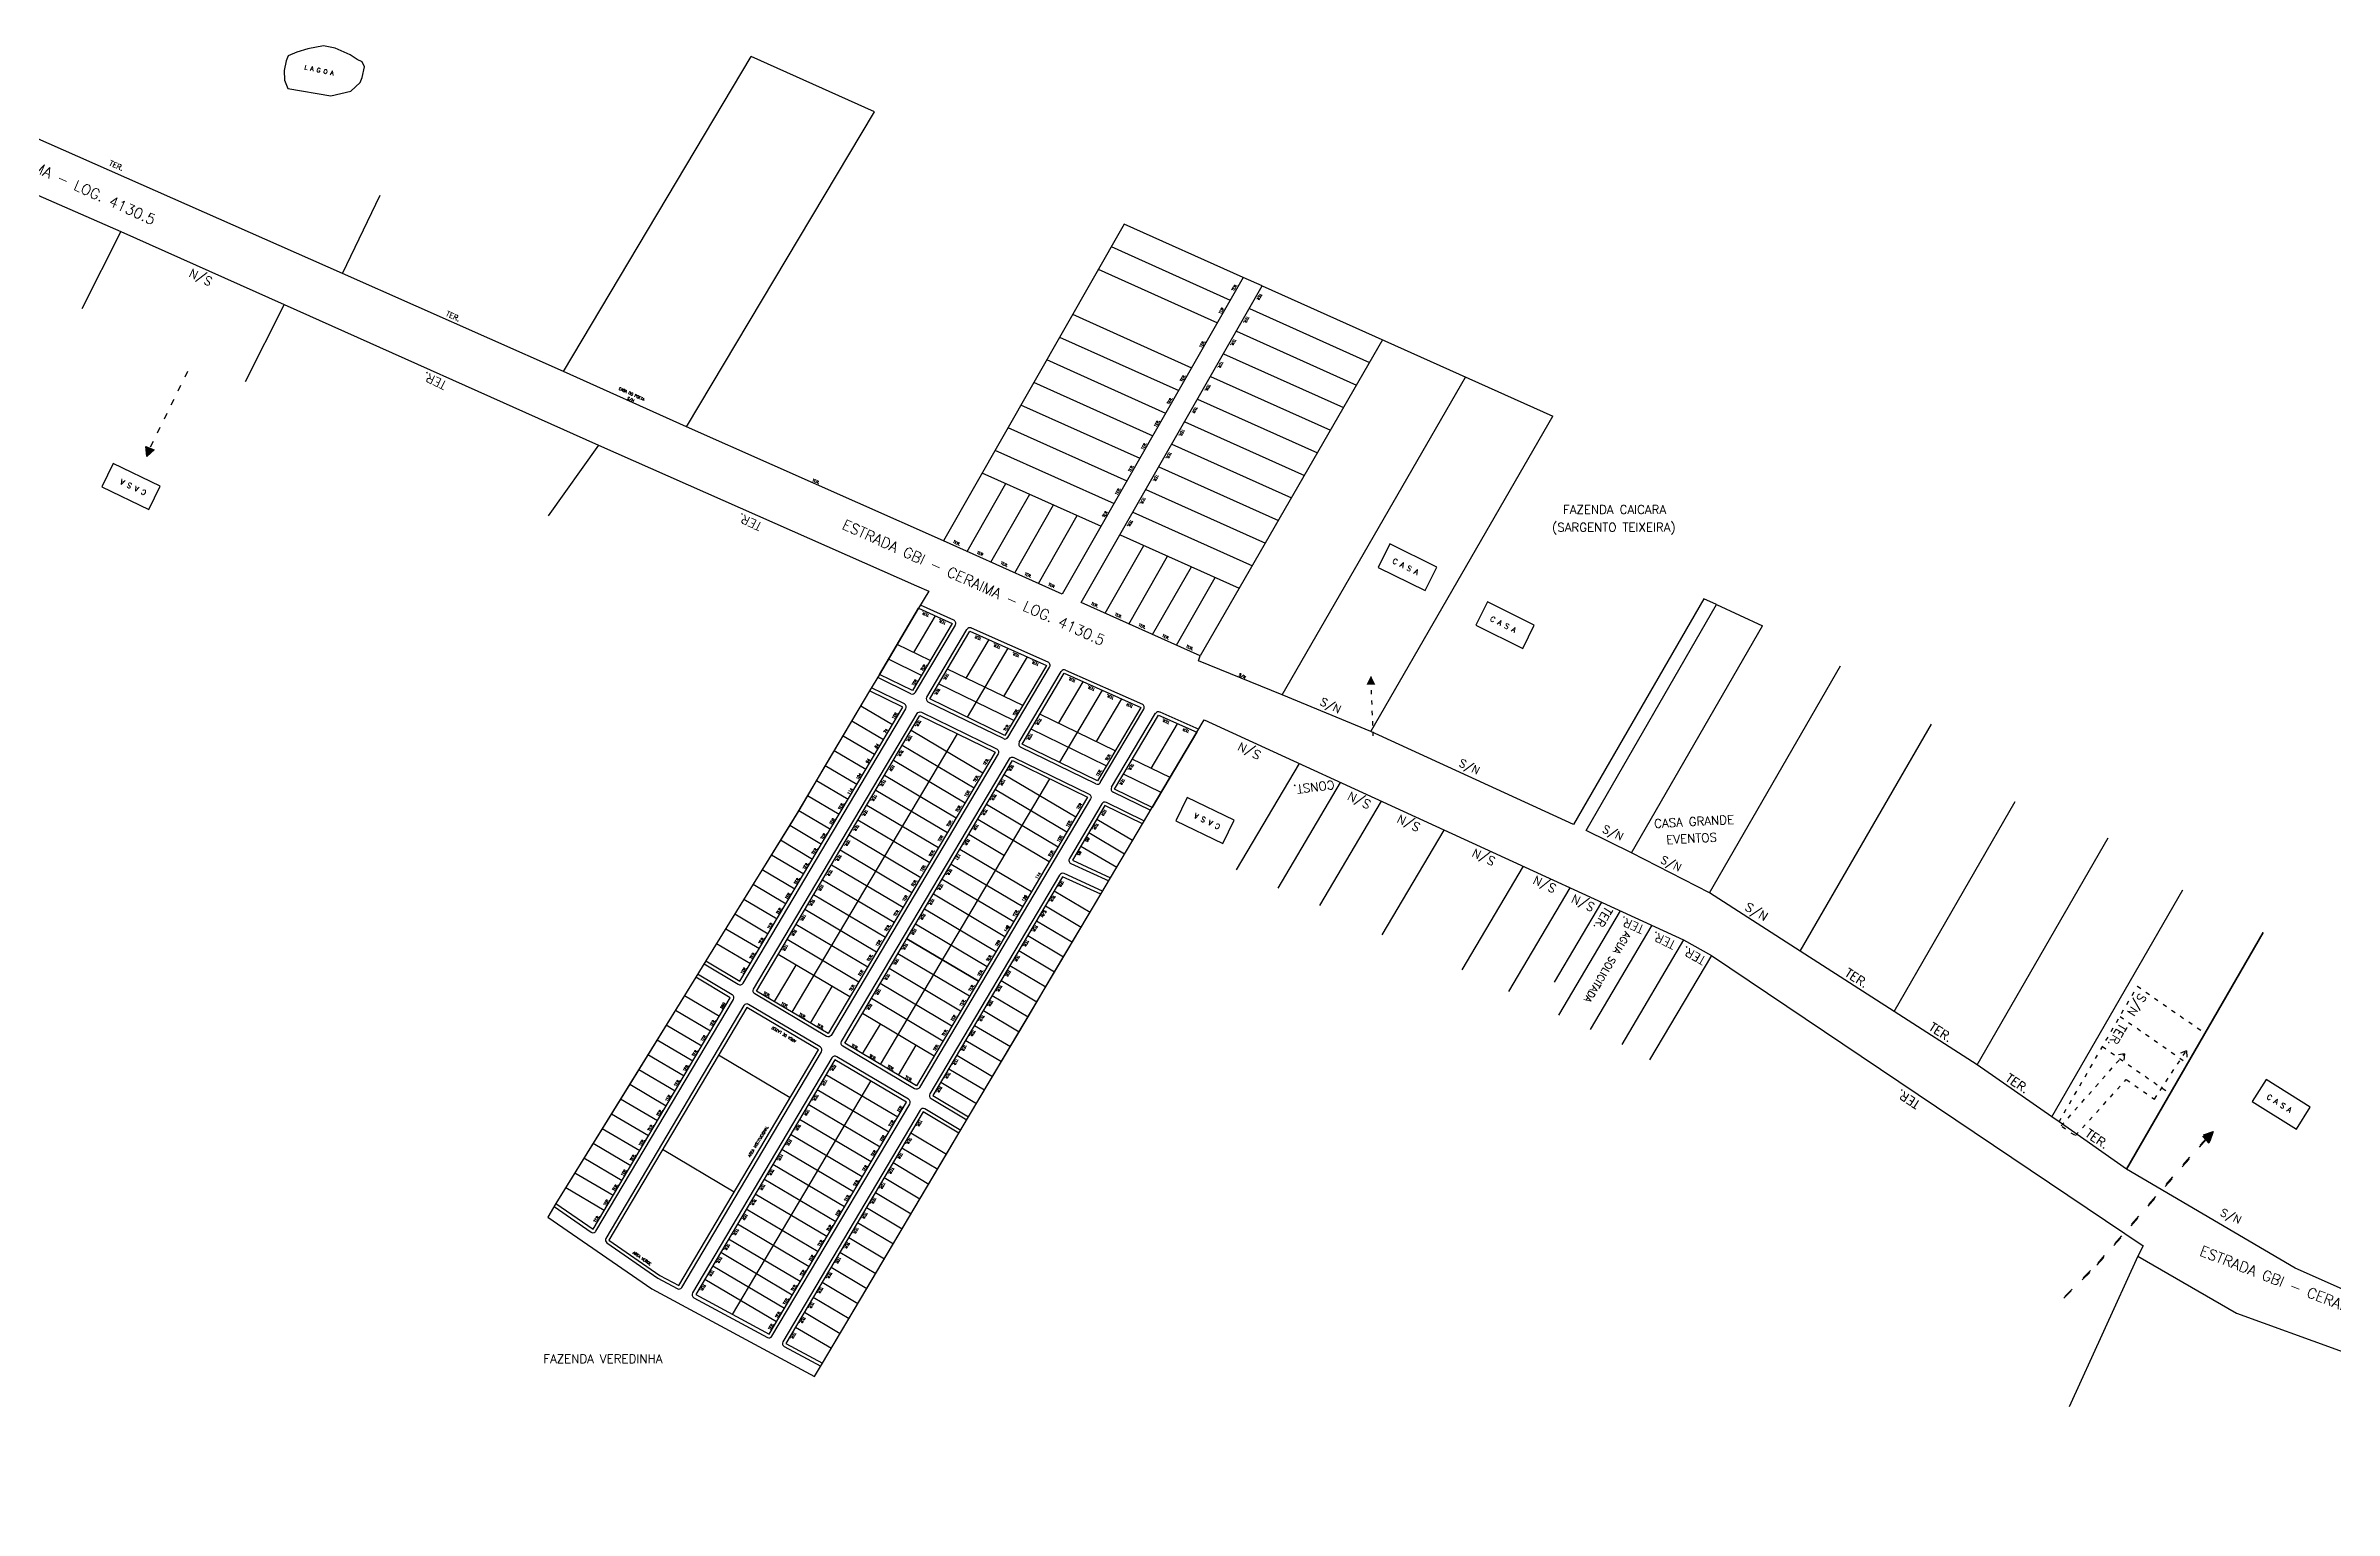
# Model space of a CAD drawing. Extents: x 714896 to 749292, y 8417558 to 8447149.
# Drawn here: x 742328 to 743645, y 8423024 to 8423867 of the extents above; entities that cross this region are included whole.
import ezdxf

# ---------------------------------------------------------------- set-up
doc = ezdxf.new("R2010")
doc.units = 0
doc.header["$MEASUREMENT"] = 0
doc.linetypes.add('ACAD_ISO03W100', pattern=[30, 12, -18])
for name, color, linetype in [('LOTE', 7, 'CONTINUOUS'), ('MEIO_FIO', 24, 'CONTINUOUS'), ('NUM-PORTA', 7, 'CONTINUOUS'), ('QUADRA', 6, 'CONTINUOUS'), ('REFERENCIA', 7, 'CONTINUOUS'), ('TEXTO', 7, 'CONTINUOUS'), ('TEXTODERUA', 3, 'CONTINUOUS')]:
    doc.layers.add(name, color=color, linetype=linetype)
doc.styles.add('ROMANS', font='ROMANS.SHX', dxfattribs={"height": 1.5})
doc.styles.add('ROMANS3-5', font='romans.shx', dxfattribs={"height": 3.5})

msp = doc.modelspace()

# ---------------------------------------------------------------- hatches: boundary and pattern name
at = {"layer": 'LOTE', "linetype": 'ACAD_ISO03W100', "ltscale": 0.5}
msp.add_hatch(color=7, dxfattribs=at).paths.add_polyline_path([(743090.6, 8423504.2), (743088, 8423499.1), (743093.1, 8423499)])
msp.add_hatch(color=7, dxfattribs=at).paths.add_polyline_path([(743090.6, 8423504.2), (743088, 8423499.1), (743093.1, 8423499)])
msp.add_hatch(color=7, dxfattribs=at).paths.add_polyline_path([(743090.6, 8423504.2), (743088, 8423499.1), (743093.1, 8423499)])
msp.add_hatch(color=7, dxfattribs=at).paths.add_polyline_path([(743090.6, 8423504.2), (743088, 8423499.1), (743093.1, 8423499)])
at = {"layer": 'TEXTO'}
for points in [[(742385.9, 8423630.5), (742390.2, 8423634.2), (742385.5, 8423636.2)], [(743574.8, 8423240.6), (743569.4, 8423238.9), (743572.9, 8423235.2)], [(743575.3, 8423241.8), (743569.8, 8423240), (743573.4, 8423236.3)]]:
    msp.add_hatch(color=256, dxfattribs=at).paths.add_polyline_path(points)

# ---------------------------------------------------------------- linework, layer by layer
at = {"layer": 'LOTE', "color": 7, "linetype": 'CONTINUOUS'}
for p, q in [((742827.4, 8423517.6), (742839.9, 8423538.7)), ((742836.9, 8423513), (742817.9, 8423522.3)), ((742857.6, 8423502.8), (742870.8, 8423525)), ((742858.3, 8423480.3), (742881.8, 8423520.1)), ((742831.8, 8423504.4), (742812.8, 8423513.7)), ((742890.1, 8423487), (742846.8, 8423508.1)), ((742879.3, 8423492.2), (742892.9, 8423515.1)), ((742885, 8423478.4), (742841.7, 8423499.5)), ((742910.8, 8423476.8), (742925, 8423500.8)), ((742911.5, 8423454.4), (742936.1, 8423495.9)), ((742796.9, 8423486.9), (742815.1, 8423476.2)), ((742943.3, 8423461), (742900, 8423482.1)), ((742932.5, 8423466.3), (742947.1, 8423491)), ((742786.7, 8423469.7), (742804.9, 8423459)), ((742791.8, 8423478.3), (742810, 8423467.6)), ((742825.9, 8423472.8), (742867.2, 8423448.3)), ((742938.2, 8423452.4), (742894.9, 8423473.5)), ((742964, 8423450.9), (742979.3, 8423476.6)), ((742781.6, 8423461.1), (742799.8, 8423450.4)), ((742815.7, 8423455.6), (742857, 8423431.1)), ((742820.8, 8423464.2), (742862.1, 8423439.7)), ((742974.9, 8423445.6), (742953.2, 8423456.2)), ((742771.4, 8423443.9), (742789.6, 8423433.1)), ((742776.5, 8423452.5), (742794.7, 8423441.8)), ((742810.6, 8423447), (742851.9, 8423422.5)), ((742879.5, 8423447.4), (742920.7, 8423423)), ((742969.8, 8423437), (742948.1, 8423447.6)), ((742766.3, 8423435.3), (742784.5, 8423424.5)), ((742800.4, 8423429.8), (742841.7, 8423405.3)), ((742805.5, 8423438.4), (742846.8, 8423413.9)), ((742869.3, 8423430.2), (742910.5, 8423405.8)), ((742874.4, 8423438.8), (742915.6, 8423414.4)), ((742756, 8423418.2), (742774.3, 8423407.3)), ((742761.2, 8423426.7), (742779.4, 8423415.9)), ((742795.3, 8423421.2), (742836.6, 8423396.7)), ((742864.2, 8423421.6), (742905.4, 8423397.2)), ((742932.8, 8423421.7), (742953.4, 8423409.5)), ((742750.7, 8423409.7), (742769.2, 8423398.7)), ((742785.1, 8423404), (742826.4, 8423379.5)), ((742790.2, 8423412.6), (742831.5, 8423388.1)), ((742854, 8423404.4), (742895.2, 8423380)), ((742859.1, 8423413), (742879.7, 8423400.8)), ((742923.6, 8423406.2), (742944.3, 8423394)), ((742928.2, 8423414), (742948.8, 8423401.7)), ((742740.2, 8423392.7), (742759, 8423381.5)), ((742745.5, 8423401.2), (742764.1, 8423390.1)), ((742780, 8423395.4), (742821.3, 8423370.9)), ((742848.9, 8423395.8), (742890.1, 8423371.4)), ((742729.7, 8423375.6), (742748.8, 8423364.3)), ((742735, 8423384.2), (742753.9, 8423372.9)), ((742769.8, 8423378.2), (742811.1, 8423353.7)), ((742774.9, 8423386.8), (742816.2, 8423362.3)), ((742838.7, 8423378.6), (742879.9, 8423354.1)), ((742843.8, 8423387.2), (742885, 8423362.7)), ((742908.3, 8423380.4), (742928.9, 8423368.1)), ((742724.5, 8423367.1), (742743.7, 8423355.7)), ((742806, 8423345.1), (742764.7, 8423369.6)), ((742833.6, 8423370), (742874.8, 8423345.5)), ((742898.1, 8423363.2), (742918.7, 8423350.9)), ((742903.2, 8423371.8), (742923.8, 8423359.5)), ((742713.9, 8423350.1), (742733.5, 8423338.5)), ((742719.2, 8423358.6), (742738.6, 8423347.1)), ((742795.8, 8423327.9), (742754.5, 8423352.4)), ((742800.9, 8423336.5), (742759.6, 8423361)), ((742823.4, 8423352.8), (742864.6, 8423328.3)), ((742864.6, 8423328.3), (742823.4, 8423352.8)), ((742828.5, 8423361.4), (742869.7, 8423336.9)), ((742893, 8423354.6), (742913.6, 8423342.3)), ((742790.7, 8423319.3), (742749.4, 8423343.8)), ((742854.4, 8423311.1), (742813.2, 8423335.6)), ((742859.5, 8423319.7), (742818.3, 8423344.2)), ((742882.8, 8423337.4), (742903.4, 8423325.1)), ((742887.9, 8423346), (742908.5, 8423333.7)), ((742849.3, 8423302.5), (742808.1, 8423327)), ((742877.7, 8423328.8), (742898.3, 8423316.5)), ((742690.2, 8423311.7), (742710.5, 8423299.7)), ((742695.5, 8423320.2), (742715.6, 8423308.3)), ((742839.1, 8423285.3), (742797.9, 8423309.8)), ((742844.2, 8423293.9), (742803, 8423318.4)), ((742867.5, 8423311.5), (742888.1, 8423299.3)), ((742872.6, 8423320.2), (742893.2, 8423307.9)), ((742684.9, 8423303.2), (742705.4, 8423291.1)), ((742862.4, 8423302.9), (742883, 8423290.7)), ((742674.4, 8423286.2), (742695.2, 8423273.9)), ((742679.7, 8423294.7), (742700.3, 8423282.5)), ((742852.2, 8423285.7), (742872.8, 8423273.5)), ((742857.3, 8423294.3), (742877.9, 8423282.1)), ((742669.2, 8423277.6), (742690.1, 8423265.3)), ((742723, 8423136.5), (742802.7, 8423270.9)), ((742818.2, 8423250.1), (742776.9, 8423274.5)), ((742843, 8423270.3), (742863.6, 8423258)), ((742847.6, 8423278), (742868.2, 8423265.8)), ((742658.7, 8423260.6), (742679.9, 8423248.1)), ((742663.9, 8423269.1), (742685, 8423256.7)), ((742808, 8423232.9), (742766.7, 8423257.3)), ((742813.1, 8423241.5), (742771.8, 8423265.9)), ((742648.1, 8423243.6), (742669.7, 8423230.9)), ((742653.4, 8423252.1), (742674.8, 8423239.5)), ((742802.9, 8423224.3), (742761.6, 8423248.7)), ((742642.9, 8423235.1), (742664.6, 8423222.3)), ((742792.7, 8423207.1), (742751.4, 8423231.5)), ((742797.8, 8423215.7), (742756.5, 8423240.1)), ((742820.6, 8423232.5), (742841.2, 8423220.2)), ((742825.7, 8423241.1), (742846.3, 8423228.8)), ((742632.4, 8423218.1), (742654.4, 8423205.1)), ((742637.6, 8423226.6), (742659.5, 8423213.7)), ((742787.6, 8423198.5), (742746.3, 8423222.9)), ((742815.5, 8423223.9), (742836.1, 8423211.6)), ((742627.1, 8423209.6), (742649.3, 8423196.5)), ((742777.4, 8423181.3), (742736.1, 8423205.7)), ((742782.5, 8423189.9), (742741.2, 8423214.3)), ((742805.3, 8423206.7), (742825.9, 8423194.4)), ((742810.4, 8423215.3), (742831, 8423203)), ((742772.3, 8423172.6), (742731, 8423197.1)), ((742800.2, 8423198.1), (742820.8, 8423185.8)), ((742762.1, 8423155.4), (742720.8, 8423179.9)), ((742767.2, 8423164), (742725.9, 8423188.5)), ((742790, 8423180.9), (742810.6, 8423168.6)), ((742795.1, 8423189.5), (742815.7, 8423177.2)), ((742753, 8423140), (742711.7, 8423164.4)), ((742757.5, 8423147.7), (742716.3, 8423172.2)), ((742784.9, 8423172.3), (742805.5, 8423160)), ((742748.4, 8423132.2), (742707.1, 8423156.7)), ((742774.7, 8423155.1), (742795.3, 8423142.8)), ((742779.8, 8423163.7), (742800.4, 8423151.4)), ((742769.6, 8423146.5), (742790.2, 8423134.2)), ((742759.4, 8423129.2), (742780, 8423117)), ((742764.5, 8423137.9), (742785.1, 8423125.6))]:
    msp.add_line(p, q, dxfattribs=at)
at = {"layer": 'LOTE', "color": 7, "linetype": 'ACAD_ISO03W100', "ltscale": 0.2}
for p, q in [((743091.9, 8423469.6, -272.5), (743090.7, 8423500.5, -272.5)), ((743531.7, 8423325.5), (743570.6, 8423298.4)), ((743521.7, 8423308.1), (743560.6, 8423281)), ((743511.6, 8423290.8), (743550.5, 8423263.6))]:
    msp.add_line(p, q, dxfattribs=at)
at = {"layer": 'LOTE', "color": 7}
for points in [[(742625.8, 8423679.3), (742733.9, 8423860.7)], [(742804.8, 8423828.8), (742733.9, 8423860.7)], [(742696.7, 8423647.5), (742804.8, 8423828.8)], [(742498.7, 8423735.8), (742520.3, 8423780.9)], [(742371, 8423760), (742348.5, 8423715.4)], [(742948.6, 8423764.3), (742844.5, 8423581.9)], [(743017.1, 8423733.6), (742948.6, 8423764.3)], [(742941, 8423751.3), (743009.6, 8423720.5)], [(742933.6, 8423738.3), (743002.2, 8423707.5)], [(742465, 8423718), (742442.5, 8423673.4)], [(743028, 8423728.7), (743195.2, 8423653.7)], [(742918.7, 8423712.3), (742987.3, 8423681.5)], [(743020.6, 8423715.6), (743089.7, 8423684.6)], [(742911.3, 8423699.2), (742979.9, 8423668.5)], [(743097.2, 8423697.6), (742992.3, 8423515.6)], [(743013.1, 8423702.6), (743082.2, 8423671.6)], [(742903.8, 8423686.2), (742972.4, 8423655.4)], [(743005.7, 8423689.6), (743074.8, 8423658.6)], [(742896.4, 8423673.2), (742965, 8423642.4)], [(742998.3, 8423676.6), (743067.3, 8423645.6)], [(743039.5, 8423493.2), (743145, 8423676.2)], [(742888.9, 8423660.2), (742957.5, 8423629.4)], [(742990.8, 8423663.5), (743059.8, 8423632.6)], [(743090.5, 8423472.2), (743195.2, 8423653.7)], [(742881.5, 8423647.1), (742950.1, 8423616.4)], [(742983.4, 8423650.5), (743052.3, 8423619.6)], [(742646, 8423637), (742617, 8423596.3)], [(742874.1, 8423634.1), (742942.7, 8423603.3)], [(742975.9, 8423637.5), (743044.8, 8423606.6)], [(742858.1, 8423575.8), (742880.5, 8423614.9)], [(742866.6, 8423621.1), (742935.2, 8423590.3)], [(742968.5, 8423624.5), (743037.3, 8423593.6)], [(742871.8, 8423569.7), (742894.2, 8423608.7)], [(742885.5, 8423563.5), (742907.8, 8423602.6)], [(742961, 8423611.4), (743029.8, 8423580.6)], [(742899.2, 8423557.4), (742921.5, 8423596.5)], [(742953.6, 8423598.4), (743022.3, 8423567.6)], [(742937.5, 8423540.2), (742959.8, 8423579.3)], [(742946.2, 8423585.4), (743014.8, 8423554.6)], [(742951.2, 8423534), (742973.5, 8423573.1)], [(742964.9, 8423527.9), (742987.2, 8423567)], [(742978.6, 8423521.8), (743000.9, 8423560.8)], [(743289.5, 8423545.2), (743315.9, 8423533)], [(743240.5, 8423402.2), (743315.9, 8423533)], [(743285.5, 8423379.2), (743360.9, 8423510)], [(743337.7, 8423345.6), (743413.2, 8423476.4)], [(743049.2, 8423453.7), (743012.9, 8423392.4)], [(743072.9, 8423442.8), (743036.9, 8423382)], [(743096.4, 8423432.1), (743060.9, 8423372)], [(743391.7, 8423310.9), (743461.4, 8423431.8)], [(743132.6, 8423415.4), (743096.9, 8423355)], [(743439.5, 8423280.2), (743514.9, 8423411)], [(743178.1, 8423394.6), (743142.9, 8423335)], [(743205.1, 8423382.2), (743169.7, 8423322.4)], [(743482.5, 8423250.2), (743557.9, 8423381)], [(743223.3, 8423373.9), (743196.1, 8423327.9)], [(743234.1, 8423368.9), (743198.6, 8423308.9)], [(743252.3, 8423360.6), (743216.8, 8423300.5)], [(743270.5, 8423352.2), (743234.9, 8423292)], [(743286.5, 8423343.2), (743250.9, 8423283)], [(743532, 8423170), (743492.4, 8423083.4)]]:
    msp.add_lwpolyline(points, dxfattribs=at)
at = {"layer": 'LOTE', "color": 7, "linetype": 'ACAD_ISO03W100', "ltscale": 0.3}
msp.add_lwpolyline([(742409.4, 8423679.4), (742387.7, 8423635.2)], dxfattribs=at)
at = {"layer": 'LOTE', "color": 7}
for points in [[(742393.7, 8423613.4), (742366.6, 8423626.4), (742360.1, 8423612.9), (742387.2, 8423599.9), (742393.7, 8423613.4)], [(743094.8, 8423566.6), (743121.7, 8423553.3), (743128.4, 8423566.7), (743101.5, 8423580.1), (743094.8, 8423566.6)], [(743151, 8423533.3), (743177.9, 8423520), (743184.6, 8423533.4), (743157.7, 8423546.7), (743151, 8423533.3)], [(743011.8, 8423421.1), (742984.8, 8423434.1), (742978.2, 8423420.6), (743005.3, 8423407.6), (743011.8, 8423421.1)], [(743597.8, 8423259.1), (743623.2, 8423243.2), (743631.2, 8423255.9), (743605.8, 8423271.8), (743597.8, 8423259.1)]]:
    msp.add_lwpolyline(points, close=True, dxfattribs=at)
at = {"layer": 'LOTE', "color": 7, "linetype": 'CONTINUOUS'}
for points in [[(742757.5, 8423310.5), (742852.6, 8423470.8)], [(742808.3, 8423280.4), (742905.8, 8423444.9)], [(742747.2, 8423316.6), (742759.7, 8423337.6)], [(742767.9, 8423304.3), (742780.4, 8423325.4)], [(742798, 8423286.5), (742808.2, 8423303.7)], [(742756.3, 8423261.2), (742715.1, 8423285.7)], [(742818.6, 8423274.2), (742828.8, 8423291.5)], [(742724.1, 8423207), (742682.8, 8423231.5)]]:
    msp.add_lwpolyline(points, dxfattribs=at)
at = {"layer": 'LOTE', "color": 7, "linetype": 'ACAD_ISO03W100', "ltscale": 0.2}
msp.add_lwpolyline([(743486.6, 8423247.4), (743531.7, 8423325.5)], dxfattribs=at)
at = {"layer": 'LOTE', "color": 3, "linetype": 'ACAD_ISO03W100', "ltscale": 0.2}
msp.add_lwpolyline([(743490.4, 8423243.2), (743487.8, 8423245.1), (743524.3, 8423286.5)], dxfattribs=at)
at = {"layer": 'LOTE', "color": 5, "linetype": 'ACAD_ISO03W100', "ltscale": 0.2}
msp.add_lwpolyline([(743493.4, 8423241.1), (743496, 8423239.5), (743525.3, 8423271.7), (743541.5, 8423260.5), (743559.9, 8423288.3)], dxfattribs=at)
at = {"layer": 'LOTE', "color": 3}
for points in [[(743524.3, 8423286.5), (743520.8, 8423285.9)], [(743524.3, 8423286.5), (743523.9, 8423282.9)]]:
    msp.add_lwpolyline(points, dxfattribs=at)
at = {"layer": 'LOTE', "color": 5}
for points in [[(743559.9, 8423288.3), (743556.6, 8423287)], [(743559.9, 8423288.3), (743560.2, 8423284.6)]]:
    msp.add_lwpolyline(points, dxfattribs=at)
at = {"layer": 'LOTE', "color": 7, "linetype": 'ACAD_ISO03W100', "ltscale": 0.5}
for points in [[(743489.4, 8423145.8), (743508.4, 8423164.8), (743571.8, 8423237.9)], [(743489.9, 8423146.9), (743508.9, 8423165.9), (743572.3, 8423239)]]:
    msp.add_lwpolyline(points, dxfattribs=at)
at = {"layer": 'MEIO_FIO', "color": 24, "linetype": 'CONTINUOUS'}
for p, q in [((742828.4, 8423494.7), (742851.4, 8423533.4)), ((742850.4, 8423536.2), (742831.2, 8423544.8)), ((742834.9, 8423491.9), (742858, 8423530.9)), ((742904.7, 8423512.1), (742860.6, 8423531.7)), ((742881.6, 8423468.7), (742905.6, 8423509.2)), ((742888.1, 8423465.9), (742912.3, 8423506.7)), ((742914.8, 8423507.5), (742959, 8423487.9)), ((742825.8, 8423493.9), (742806.8, 8423503.2)), ((742879, 8423468), (742835.7, 8423489.1)), ((742934.8, 8423442.8), (742959.9, 8423485)), ((742941.3, 8423440), (742966.5, 8423482.6)), ((742969.1, 8423483.4), (742991.4, 8423473.4)), ((742932.2, 8423442), (742888.9, 8423463.1)), ((742963.8, 8423426.6), (742942.1, 8423437.2))]:
    msp.add_line(p, q, dxfattribs=at)
for points in [[(742706.7, 8423338.3), (742726.4, 8423326.6, 0.414214), (742729.2, 8423327.3), (742822.8, 8423485.2, 0.438159), (742822, 8423488), (742803.1, 8423497.3)], [(742959.9, 8423420.7), (742938.3, 8423431.3, 0.390667), (742935.7, 8423430.5), (742917, 8423399, 0.446019), (742917.9, 8423396.1), (742939.6, 8423386.2)], [(742936.1, 8423380.2), (742913.9, 8423390.3, 0.383108), (742911.3, 8423389.5), (742836.7, 8423263.5, 0.414214), (742837.4, 8423260.8), (742858, 8423248.6)], [(742620.4, 8423198.6), (742641.7, 8423183.9, 0.434529), (742644.5, 8423184.5), (742723.6, 8423317.8, 0.414214), (742722.9, 8423320.6), (742703, 8423332.4)], [(742680.2, 8423157.3), (742691.2, 8423151.4, 0.402643), (742693.9, 8423152.1), (742774.3, 8423287.7, 0.414214), (742773.6, 8423290.5), (742732.3, 8423315, 0.414214), (742729.6, 8423314.3), (742650.2, 8423180.3, 0.394186), (742650.8, 8423177.7), (742680.2, 8423157.3)], [(742854.5, 8423242.5), (742833.8, 8423254.8, 0.414214), (742831.1, 8423254.1), (742752.1, 8423120.8, 0.425879), (742752.9, 8423118.1), (742773.9, 8423106.7)]]:
    msp.add_lwpolyline(points, format="xyb", dxfattribs=at)
for points in [[(742876, 8423459.2), (742779.9, 8423297.2, -0.414214), (742777.2, 8423296.5), (742735.9, 8423321, -0.414214), (742735.2, 8423323.7), (742829.3, 8423482.4, -0.390667), (742831.9, 8423483.2), (742875.1, 8423462.1, -0.438159)], [(742929.2, 8423433.3), (742830.7, 8423267.1, -0.414214), (742827.9, 8423266.4), (742786.6, 8423290.9, -0.414214), (742785.9, 8423293.6), (742882.5, 8423456.4, -0.390667), (742885.1, 8423457.2), (742928.3, 8423436.1, -0.438159)], [(742745.8, 8423124), (742825.1, 8423257.6, 0.414214), (742824.4, 8423260.4), (742783.1, 8423284.9, 0.414214), (742780.3, 8423284.2), (742700.1, 8423148.9, 0.425879), (742700.9, 8423146.1), (742743.2, 8423123.3, 0.402643)]]:
    msp.add_lwpolyline(points, format="xyb", close=True, dxfattribs=at)
for centre, start, end in [((742849.6, 8423534.4), 329.3366, 65.9802), ((742859.7, 8423529.9), 65.9802, 149.3366), ((742903.9, 8423510.2), 329.3366, 65.9802), ((742914, 8423505.7), 65.9802, 149.3366), ((742826.7, 8423495.7), 243.9808, 329.3366), ((742836.6, 8423490.9), 149.3366, 243.9808), ((742958.1, 8423486), 329.3366, 65.9802), ((742968.3, 8423481.5), 65.9802, 149.3366), ((742879.9, 8423469.8), 243.9808, 329.3366), ((742889.8, 8423464.9), 149.3366, 243.9808), ((742933.1, 8423443.8), 243.9808, 329.3366), ((742943, 8423439), 149.3366, 243.9808)]:
    msp.add_arc(centre, 2, start, end, dxfattribs=at)
at = {"layer": 'QUADRA', "color": 6}
for points in [[(743604.1, 8423356.5), (743525.5, 8423220.2), (743525.5, 8423220.2), (743486.6, 8423247.4), (743482.5, 8423250.2), (743439.5, 8423280.2), (743391.7, 8423310.9), (743337.7, 8423345.6), (743285.5, 8423379.2), (743240.5, 8423402.2), (743214.5, 8423415.2), (743289.5, 8423545.2), (743282.2, 8423548.5), (743207.2, 8423418.6), (743090.5, 8423472.2), (743039.5, 8423493.2), (742991.3, 8423512.9), (742992.3, 8423515.6), (742923.8, 8423546.3), (743028, 8423728.7), (743017.1, 8423733.6), (742912.9, 8423551.2), (742844.5, 8423581.9), (742696.7, 8423647.5), (742625.8, 8423679.3), (742498.7, 8423735.8), (742221.9, 8423858.1)], [(742218, 8423827), (742371, 8423760), (742465, 8423718), (742646, 8423637), (742829, 8423556), (742836, 8423552.9), (742830.2, 8423543.1), (742807.7, 8423505), (742802, 8423495.5), (742776.5, 8423452.5), (742761.2, 8423426.7), (742756, 8423418.2), (742735, 8423384.2), (742707.7, 8423340), (742701.9, 8423330.7), (742663.9, 8423269.1), (742621.4, 8423200.3), (742616.7, 8423192.6), (742676.6, 8423151.3), (742770.3, 8423100.7), (742774.9, 8423108.4), (742800.4, 8423151.4), (742820.8, 8423185.8), (742846.3, 8423228.8), (742853.4, 8423240.8), (742859, 8423250.3), (742877.9, 8423282.1), (742893.2, 8423307.9), (742908.5, 8423333.7), (742935, 8423378.4), (742940.7, 8423387.9), (742959, 8423418.9), (742964.7, 8423428.4), (742990.3, 8423471.7), (742994.5, 8423478.8), (743270.5, 8423352.2), (743286.5, 8423343.2), (743535, 8423176), (743532, 8423170), (743588.7, 8423137.2), (743825.9, 8423051.2)], [(745886.5, 8422784.8), (745549.2, 8422494.5), (745508.3, 8422398.9), (745217.2, 8422529.4), (745147, 8422560.1), (745080.2, 8422589.4), (744951.3, 8422647.4), (744823.4, 8422704.8), (744745.7, 8422733.6), (744703.8, 8422753.7), (744694.2, 8422758.4), (744552, 8422826.5), (744478.2, 8422855.8), (744217.9, 8422963), (744215.5, 8422963.9), (744210.1, 8422964.9), (743651.5, 8423150.2), (743622.5, 8423163.2), (743525.5, 8423220.2), (743525.5, 8423220.2), (743604.1, 8423356.5)]]:
    msp.add_lwpolyline(points, dxfattribs=at)
at = {"layer": 'QUADRA'}
for points in [[(742826.7, 8423495.7), (742807.7, 8423505), (742830.2, 8423543.1), (742849.6, 8423534.4), (742826.7, 8423495.7)], [(742836.6, 8423490.9), (742859.7, 8423529.9), (742903.9, 8423510.2), (742879.9, 8423469.8), (742836.6, 8423490.9)], [(742707.7, 8423340), (742727.4, 8423328.3), (742821.1, 8423486.2), (742802, 8423495.5), (742760.2, 8423424.9), (742707.7, 8423340)], [(742933.1, 8423443.8), (742889.8, 8423464.9), (742914, 8423505.7), (742958.1, 8423486)], [(742874.3, 8423460.3), (742778.2, 8423298.2), (742736.9, 8423322.7), (742831, 8423481.4)], [(742943, 8423439), (742968.3, 8423481.5), (742990.3, 8423471.7), (742964.7, 8423428.4), (742943, 8423439)], [(742927.5, 8423434.3), (742828.9, 8423268.1), (742787.7, 8423292.6), (742884.2, 8423455.4)], [(742959, 8423418.9), (742937.4, 8423429.5), (742918.7, 8423398), (742940.7, 8423387.9), (742959, 8423418.9)], [(742935, 8423378.4), (742913.1, 8423388.4), (742838.4, 8423262.5), (742859, 8423250.3), (742935, 8423378.4)], [(742701.9, 8423330.7), (742621.4, 8423200.3), (742642.8, 8423185.6), (742721.8, 8423318.8)], [(742651.9, 8423179.3), (742681.3, 8423159), (742692.2, 8423153.1), (742772.6, 8423288.8), (742731.3, 8423313.2), (742651.9, 8423179.3)], [(742744.1, 8423125.1), (742823.3, 8423258.7), (742782, 8423283.1), (742701.9, 8423147.9), (742744.1, 8423125.1)], [(742832.8, 8423253.1), (742753.8, 8423119.8), (742774.9, 8423108.4), (742853.4, 8423240.8)]]:
    msp.add_lwpolyline(points, close=True, dxfattribs=at)
at = {"layer": 'REFERENCIA'}
msp.add_lwpolyline([(742467.1, 8423842.4), (742491.9, 8423838), (742503.5, 8423840.8), (742508.8, 8423845.7), (742510, 8423848.6), (742511.3, 8423854.7), (742509.9, 8423857.6), (742507.1, 8423859.1), (742503, 8423861.7), (742494.3, 8423865.5), (742487.6, 8423866.9), (742478.6, 8423865.1), (742472.4, 8423863.2), (742472.4, 8423863.2), (742467.3, 8423861.1), (742466.1, 8423858.2), (742465, 8423852.7), (742465, 8423852.7), (742465, 8423852.7), (742465.2, 8423847.1), (742465.2, 8423847.1), (742467.1, 8423842.4)], dxfattribs=at)
at = {"layer": 'TEXTO'}
for points in [[(742390.2, 8423634.2), (742385.9, 8423630.5), (742385.5, 8423636.2), (742390.2, 8423634.2)], [(743569.4, 8423238.9), (743574.8, 8423240.6), (743572.9, 8423235.2), (743569.4, 8423238.9)], [(743569.8, 8423240), (743575.3, 8423241.8), (743573.4, 8423236.3), (743569.8, 8423240)]]:
    msp.add_lwpolyline(points, close=True, dxfattribs=at)

# ---------------------------------------------------------------- texts
at = {"layer": 'NUM-PORTA', "color": 7, "style": 'ROMANS3-5'}
for height, rotation, p in [(5, 154.5942, (742424.3, 8423732.9)), (1.5, 335.7748, (742662.3, 8423663.5)), (1.5, 334.2535, (743014.4, 8423504.3)), (4.5, 334.2535, (743060.8, 8423487.8)), (4.5, 334.2535, (743140.7, 8423452.5)), (4.5, 334.2535, (743223.3, 8423414.5)), (5, 154.5942, (743162.8, 8423399.1)), (5, 154.5942, (743197.8, 8423383.5)), (4.5, 334.2535, (743256.8, 8423396.8)), (4.5, 334.9036, (743579, 8423193.7))]:
    msp.add_text('S/N', height=height, rotation=rotation, dxfattribs=at).set_placement(p)
at = {"layer": 'NUM-PORTA'}
for s, height, rotation, style, p in [('74', 1.52, 57.6927, 'ROMANS', (742811.2, 8423470.9, -37.8)), ('94', 1.52, 57.6927, 'ROMANS', (742801, 8423453.7, -37.8)), ('84', 1.52, 57.6927, 'ROMANS', (742806.1, 8423462.3, -37.8)), ('S/N', 5, 154.5942, 'ROMANS3-5', (743027.8, 8423460.3)), ('104', 1.52, 57.6927, 'ROMANS', (742795.4, 8423444.2, -37.8)), ('114', 1.52, 57.6927, 'ROMANS', (742790.3, 8423435.6, -37.8)), ('S/N', 5, 154.5942, 'ROMANS3-5', (743091.1, 8423431.8)), ('S/N', 5, 154.5942, 'ROMANS3-5', (743119.6, 8423418.7)), ('95', 1.52, 237.6927, 'ROMANS', (742922.7, 8423403.6, -77.1)), ('85', 1.52, 237.6927, 'ROMANS', (742927.4, 8423411.4, -77.1)), ('121', 1.52, 237.6927, 'ROMANS', (742853.3, 8423401.9, -37.8)), ('114', 1.52, 58.0247, 'ROMANS', (742898.6, 8423387.1, -37.8)), ('126', 1.52, 58.0247, 'ROMANS', (742890.8, 8423374, -37.8)), ('S/N', 5, 154.5942, 'ROMANS3-5', (743219.9, 8423372.7)), ('S/N', 1.52, 237.6927, 'ROMANS', (742902.6, 8423369.4, -37.8)), ('S/N', 5, 329.7608, 'ROMANS3-5', (743305.3, 8423369.7)), ('148', 1.52, 58.0247, 'ROMANS', (742880.5, 8423356.6, -37.8)), ('260', 1.52, 57.6927, 'ROMANS', (742717.1, 8423312.1, -37.8)), ('S/N', 5, 236.5609, 'ROMANS3-5', (743533.1, 8423321.9))]:
    msp.add_text(s, height=height, rotation=rotation, dxfattribs=dict(at, style=style)).set_placement(p)
at = {"layer": 'TEXTO'}
for s, height, rotation, style, p in [('L A G O A', 2.5, 348.0507, 'ROMANS3-5', (742476.5, 8423853.4)), ('TER.', 3, 335.7371, 'ROMANS3-5', (742364, 8423798.3)), ('TER.', 3, 335.7371, 'ROMANS3-5', (742557.8, 8423711.6)), ('TER.', 5, 154.5942, 'ROMANS3-5', (742559.1, 8423673.3)), ('C A S A ', 3, 154.2802, 'ROMANS3-5', (742386, 8423610.6)), ('TER.', 5, 154.5942, 'ROMANS3-5', (742740.5, 8423592)), ('C A S A ', 3, 333.611, 'ROMANS3-5', (743102.6, 8423569.3)), ('TER.', 1.52, 155.8723, 'ROMANS', (742836.3, 8423539.5, -37.8)), ('TER.', 1.52, 155.8723, 'ROMANS', (742846, 8423535.1, -37.8)), ('C A S A ', 3, 333.611, 'ROMANS3-5', (743158.8, 8423536)), ('TER.', 1.52, 155.8723, 'ROMANS', (742866.4, 8423526, -37.8)), ('TER.', 1.52, 155.8723, 'ROMANS', (742877.4, 8423521.1, -37.8)), ('TER.', 1.52, 57.6927, 'ROMANS', (742832.6, 8423506.9, -37.8)), ('TER.', 1.52, 155.8723, 'ROMANS', (742888.4, 8423516.2, -37.8)), ('TER.', 1.52, 155.8723, 'ROMANS', (742899.5, 8423511.3, -37.8)), ('TER.', 1.52, 57.6927, 'ROMANS', (742827.5, 8423498.3, -37.8)), ('TER.', 1.52, 238.0247, 'ROMANS', (742841.3, 8423497.2, -37.8)), ('TER.', 1.52, 238.0247, 'ROMANS', (742846.4, 8423505.8, -37.8)), ('TER.', 1.52, 155.8723, 'ROMANS', (742920.7, 8423501.8, -37.8)), ('TER.', 1.52, 155.8723, 'ROMANS', (742931.7, 8423496.9, -37.8)), ('TER.', 1.52, 155.8723, 'ROMANS', (742942.7, 8423492, -37.8)), ('TER.', 1.52, 57.6927, 'ROMANS', (742816.2, 8423479.2, -37.8)), ('TER.', 1.52, 58.0247, 'ROMANS', (742885.7, 8423481, -37.8)), ('TER.', 1.52, 155.8723, 'ROMANS', (742953.7, 8423487.1, -37.8)), ('TER.', 1.52, 237.6927, 'ROMANS', (742825.3, 8423470.3, -37.8)), ('TER.', 1.52, 237.6927, 'ROMANS', (742830.4, 8423478.9, -37.8)), ('TER.', 1.52, 58.0247, 'ROMANS', (742880.4, 8423472.2, -37.8)), ('TER.', 1.52, 238.0247, 'ROMANS', (742894.5, 8423471.2, -37.8)), ('TER.', 1.52, 238.0247, 'ROMANS', (742899.6, 8423479.8, -37.8)), ('TER.', 1.52, 155.8723, 'ROMANS', (742974.7, 8423477.8, -37.8)), ('TER.', 1.52, 155.8723, 'ROMANS', (742986.1, 8423472.7, -37.8)), ('TER.', 1.52, 237.6927, 'ROMANS', (742820.2, 8423461.7, -37.8)), ('TER.', 1.52, 57.6927, 'ROMANS', (742868.6, 8423452.5, -37.8)), ('TER.', 1.52, 58.0247, 'ROMANS', (742938.9, 8423455.1, -37.8)), ('TER.', 1.52, 237.6927, 'ROMANS', (742810, 8423444.5, -37.8)), ('TER.', 1.52, 237.6927, 'ROMANS', (742815.1, 8423453.1, -37.8)), ('TER.', 1.52, 57.6927, 'ROMANS', (742862.9, 8423442.9, -37.8)), ('TER.', 1.52, 237.6927, 'ROMANS', (742878.8, 8423444.9, -37.8)), ('TER.', 1.52, 237.6927, 'ROMANS', (742883.7, 8423453.2, -37.8)), ('TER.', 1.52, 58.0247, 'ROMANS', (742933.6, 8423446.2, -37.8)), ('TER.', 1.52, 238.0247, 'ROMANS', (742947.7, 8423445.2, -37.8)), ('TER.', 1.52, 238.0247, 'ROMANS', (742952.8, 8423453.8, -37.8)), ('CONST.', 5, 186.7355, 'ROMANS3-5', (743069.2, 8423444)), ('TER.', 1.52, 57.6927, 'ROMANS', (742785.2, 8423427, -37.8)), ('TER.', 1.52, 237.6927, 'ROMANS', (742804.9, 8423435.9, -37.8)), ('TER.', 1.52, 57.6927, 'ROMANS', (742852.7, 8423425.7, -37.8)), ('TER.', 1.52, 57.6927, 'ROMANS', (742857.8, 8423434.3, -37.8)), ('TER.', 1.52, 237.6927, 'ROMANS', (742873.7, 8423436.3, -37.8)), ('TER.', 1.52, 58.0247, 'ROMANS', (742922.3, 8423427.1, -37.8)), ('TER.', 1.52, 57.6927, 'ROMANS', (742780.1, 8423418.4, -37.8)), ('TER.', 1.52, 237.6927, 'ROMANS', (742794.7, 8423418.7, -37.8)), ('TER.', 1.52, 237.6927, 'ROMANS', (742799.8, 8423427.3, -37.8)), ('TER.', 1.52, 57.6927, 'ROMANS', (742847.6, 8423417.1, -37.8)), ('TER.', 1.52, 237.6927, 'ROMANS', (742863.5, 8423419.1, -37.8)), ('TER.', 1.52, 237.6927, 'ROMANS', (742868.6, 8423427.7, -37.8)), ('TER.', 1.52, 58.0247, 'ROMANS', (742916.3, 8423417, -37.8)), ('TER.', 1.52, 238.0247, 'ROMANS', (742932.4, 8423419.5, -37.8)), ('TER.', 1.52, 238.0247, 'ROMANS', (742937.1, 8423427.4, -37.8)), ('C A S A ', 3, 154.2802, 'ROMANS3-5', (743004.1, 8423418.3)), ('CASA GRANDE', 5, 2.989, 'ROMANS3-5', (743253.7, 8423416.6)), ('TER.', 1.52, 57.6927, 'ROMANS', (742769.9, 8423401.2, -37.8)), ('TER.', 1.52, 57.6927, 'ROMANS', (742775, 8423409.8, -37.8)), ('TER.', 1.52, 237.6927, 'ROMANS', (742789.6, 8423410, -37.8)), ('TER.', 1.52, 57.6927, 'ROMANS', (742837.4, 8423399.9, -37.8)), ('TER.', 1.52, 57.6927, 'ROMANS', (742842.5, 8423408.5, -37.8)), ('TER.', 1.52, 237.6927, 'ROMANS', (742858.4, 8423410.5, -37.8)), ('TER.', 1.52, 58.0247, 'ROMANS', (742906.1, 8423399.8, -37.8)), ('TER.', 1.52, 58.0247, 'ROMANS', (742911.2, 8423408.4, -37.8)), ('EVENTOS', 5, 2.989, 'ROMANS3-5', (743260.7, 8423407.3)), ('TER.', 1.52, 57.6927, 'ROMANS', (742764.8, 8423392.6, -37.8)), ('TER.', 1.52, 237.6927, 'ROMANS', (742779.4, 8423392.8, -37.8)), ('TER.', 1.52, 237.6927, 'ROMANS', (742784.5, 8423401.4, -37.8)), ('TER.', 1.52, 57.6927, 'ROMANS', (742832.3, 8423391.3, -37.8)), ('TER.', 1.52, 237.6927, 'ROMANS', (742848.2, 8423393.3, -37.8)), ('TER.', 1.52, 57.6927, 'ROMANS', (742754.6, 8423375.4, -37.8)), ('TER.', 1.52, 57.6927, 'ROMANS', (742759.7, 8423384, -37.8)), ('TER.', 1.52, 237.6927, 'ROMANS', (742769.2, 8423375.6, -37.8)), ('TER.', 1.52, 237.6927, 'ROMANS', (742774.3, 8423384.2, -37.8)), ('TER.', 1.52, 57.6927, 'ROMANS', (742822.1, 8423374.1, -37.8)), ('TER.', 1.52, 57.6927, 'ROMANS', (742827.2, 8423382.7, -37.8)), ('TER.', 1.52, 237.6927, 'ROMANS', (742838, 8423376.1, -37.8)), ('TER.', 1.52, 237.6927, 'ROMANS', (742843.1, 8423384.7, -37.8)), ('TER.', 1.52, 237.6927, 'ROMANS', (742907.7, 8423378, -37.8)), ('TER.', 1.52, 237.6927, 'ROMANS', (742912.6, 8423386.4, -37.8)), ('TER.', 1.52, 57.6927, 'ROMANS', (742749.5, 8423366.8, -37.8)), ('TER.', 1.52, 237.6927, 'ROMANS', (742764.1, 8423367, -37.8)), ('TER.', 1.52, 57.6927, 'ROMANS', (742817, 8423365.5, -37.8)), ('TER.', 1.52, 237.6927, 'ROMANS', (742832.9, 8423367.5, -37.8)), ('TER.', 1.52, 58.0247, 'ROMANS', (742885.7, 8423365.4, -37.8)), ('TER.', 5, 239.584, 'ROMANS3-5', (743225.6, 8423371.8)), ('TER.', 5, 155.8435, 'ROMANS3-5', (743248.3, 8423360.1)), ('TER.', 1.52, 57.6927, 'ROMANS', (742739.3, 8423349.6, -37.8)), ('TER.', 1.52, 57.6927, 'ROMANS', (742744.4, 8423358.2, -37.8)), ('TER.', 1.52, 237.6927, 'ROMANS', (742753.7, 8423349.7, -37.8)), ('TER.', 1.52, 237.6927, 'ROMANS', (742758.8, 8423358.3, -37.8)), ('TER.', 1.52, 57.6927, 'ROMANS', (742806.8, 8423348.3, -37.8)), ('TER.', 1.52, 57.6927, 'ROMANS', (742811.9, 8423356.9, -37.8)), ('TER.', 1.52, 237.6927, 'ROMANS', (742822.7, 8423350.3, -37.8)), ('TER.', 1.52, 237.6927, 'ROMANS', (742827.8, 8423358.9, -37.8)), ('TER.', 1.52, 58.0247, 'ROMANS', (742875.5, 8423348.2, -37.8)), ('TER.', 1.52, 237.6927, 'ROMANS', (742892.4, 8423352.2, -37.8)), ('TER.', 1.52, 237.6927, 'ROMANS', (742897.5, 8423360.8, -37.8)), ('AGUA SOLICITADA', 4.1, 239.1015, 'ROMANS3-5', (743236.8, 8423357.4)), ('TER.', 5, 154.5942, 'ROMANS3-5', (743266.5, 8423351.1)), ('TER.', 1.52, 57.6927, 'ROMANS', (742729.1, 8423332.4, -37.8)), ('TER.', 1.52, 57.6927, 'ROMANS', (742734.2, 8423341, -37.8)), ('TER.', 1.52, 57.6927, 'ROMANS', (742801.7, 8423339.7, -37.8)), ('TER.', 1.52, 237.6927, 'ROMANS', (742817.6, 8423341.7, -37.8)), ('TER.', 1.52, 58.0247, 'ROMANS', (742870.4, 8423339.6, -37.8)), ('TER.', 1.52, 237.6927, 'ROMANS', (742887.2, 8423343.5, -37.8)), ('TER.', 5, 150.783, 'ROMANS3-5', (743283.8, 8423341.9)), ('TER.', 5, 327.3636, 'ROMANS3-5', (743362.8, 8423331.9)), ('TER.', 1.52, 330.0855, 'ROMANS', (742740.6, 8423321.2, -37.8)), ('TER.', 1.52, 57.6927, 'ROMANS', (742791.5, 8423322.5, -37.8)), ('TER.', 1.52, 57.6927, 'ROMANS', (742796.6, 8423331.1, -37.8)), ('TER.', 1.52, 237.6927, 'ROMANS', (742807.3, 8423324.3, -37.8)), ('TER.', 1.52, 237.6927, 'ROMANS', (742812.4, 8423332.9, -37.8)), ('TER.', 1.52, 58.0247, 'ROMANS', (742860.2, 8423322.4, -37.8)), ('TER.', 1.52, 58.0247, 'ROMANS', (742865.3, 8423331, -37.8)), ('TER.', 1.52, 237.6927, 'ROMANS', (742877, 8423326.3, -37.8)), ('TER.', 1.52, 237.6927, 'ROMANS', (742882.1, 8423334.9, -37.8)), ('TER.', 1.52, 330.0855, 'ROMANS', (742750.9, 8423315.1, -37.8)), ('TER.', 1.52, 330.0855, 'ROMANS', (742761.2, 8423308.9, -37.8)), ('TER.', 1.52, 237.6927, 'ROMANS', (742802.2, 8423315.7, -37.8)), ('TER.', 1.52, 58.0247, 'ROMANS', (742855.1, 8423313.8, -37.8)), ('TER.', 1.52, 237.6927, 'ROMANS', (742871.9, 8423317.7, -37.8)), ('TER.', 1.52, 57.6927, 'ROMANS', (742706.1, 8423293.5, -37.8)), ('TER.', 1.52, 57.6927, 'ROMANS', (742711.2, 8423302.2, -37.8)), ('AREA DE LAZER', 1.521, 148.7696, 'ROMANS', (742759.8, 8423294.2, -37.8)), ('TER.', 1.52, 330.0855, 'ROMANS', (742771.5, 8423302.8, -37.8)), ('TER.', 1.52, 58.0247, 'ROMANS', (742844.9, 8423296.6, -37.8)), ('TER.', 1.52, 58.0247, 'ROMANS', (742850, 8423305.2, -37.8)), ('TER.', 1.52, 237.6927, 'ROMANS', (742861.7, 8423300.5, -37.8)), ('TER.', 1.52, 237.6927, 'ROMANS', (742866.8, 8423309.1, -37.8)), ('TER.', 5, 327.3636, 'ROMANS3-5', (743411.2, 8423300.7)), ('TER.', 5, 239.8321, 'ROMANS3-5', (743521.6, 8423304.5)), ('TER.', 1.52, 57.6927, 'ROMANS', (742701, 8423284.9, -37.8)), ('TER.', 1.52, 330.0855, 'ROMANS', (742791.3, 8423291.1, -37.8)), ('TER.', 1.52, 330.0855, 'ROMANS', (742801.6, 8423285, -37.8)), ('TER.', 1.52, 58.0247, 'ROMANS', (742839.8, 8423288, -37.8)), ('TER.', 1.52, 237.6927, 'ROMANS', (742851.8, 8423283.9, -37.8)), ('TER.', 1.52, 237.6927, 'ROMANS', (742856.6, 8423292, -37.8)), ('TER.', 1.52, 57.6927, 'ROMANS', (742690.8, 8423267.7, -37.8)), ('TER.', 1.52, 57.6927, 'ROMANS', (742695.9, 8423276.3, -37.8)), ('TER.', 1.52, 237.6927, 'ROMANS', (742776.4, 8423272, -37.8)), ('TER.', 1.52, 237.6927, 'ROMANS', (742781.5, 8423280.6, -37.8)), ('TER.', 1.52, 330.0855, 'ROMANS', (742812, 8423278.9, -37.8)), ('TER.', 1.52, 330.0855, 'ROMANS', (742822.3, 8423272.7, -37.8)), ('TER.', 1.52, 237.6927, 'ROMANS', (742847.3, 8423276.1, -37.8)), ('TER.', 5, 326.0379, 'ROMANS3-5', (743455.4, 8423271.4)), ('TER.', 1.52, 57.6927, 'ROMANS', (742685.7, 8423259.1, -37.8)), ('TER.', 1.52, 237.6927, 'ROMANS', (742771.3, 8423263.4, -37.8)), ('TER.', 1.52, 237.6927, 'ROMANS', (742842.5, 8423268.1, -37.8)), ('TER.', 5, 146.7466, 'ROMANS3-5', (743407.2, 8423258.7)), ('C A S A ', 3, 327.9634, 'ROMANS3-5', (743605.8, 8423261)), ('TER.', 1.52, 57.6927, 'ROMANS', (742675.5, 8423241.9, -37.8)), ('TER.', 1.52, 57.6927, 'ROMANS', (742680.6, 8423250.5, -37.8)), ('AREA INSTITUCIONAL', 1.521, 58.7696, 'ROMANS', (742733.3, 8423227, -75.7)), ('TER.', 1.52, 237.6927, 'ROMANS', (742761.1, 8423246.2, -37.8)), ('TER.', 1.52, 237.6927, 'ROMANS', (742766.2, 8423254.8, -37.8)), ('TER.', 1.52, 57.6927, 'ROMANS', (742814.2, 8423244.5, -37.8)), ('TER.', 1.52, 57.6927, 'ROMANS', (742819.1, 8423252.8, -37.8)), ('TER.', 1.52, 238.6074, 'ROMANS', (742831, 8423248.6, -37.8)), ('TER.', 5, 326.0379, 'ROMANS3-5', (743501.2, 8423239.5)), ('TER.', 1.52, 57.6927, 'ROMANS', (742670.4, 8423233.3, -37.8)), ('TER.', 1.52, 237.6927, 'ROMANS', (742756, 8423237.6, -37.8)), ('TER.', 1.52, 57.6927, 'ROMANS', (742804, 8423227.3, -37.8)), ('TER.', 1.52, 57.6927, 'ROMANS', (742809.1, 8423235.9, -37.8)), ('TER.', 1.52, 238.6074, 'ROMANS', (742825, 8423238.5, -37.8)), ('TER.', 1.52, 57.6927, 'ROMANS', (742660.2, 8423216.1, -37.8)), ('TER.', 1.52, 57.6927, 'ROMANS', (742665.3, 8423224.7, -37.8)), ('TER.', 1.52, 237.6927, 'ROMANS', (742745.8, 8423220.4, -37.8)), ('TER.', 1.52, 237.6927, 'ROMANS', (742750.9, 8423229, -37.8)), ('TER.', 1.52, 57.6927, 'ROMANS', (742798.9, 8423218.7, -37.8)), ('TER.', 1.52, 238.6074, 'ROMANS', (742814.8, 8423221.3, -37.8)), ('TER.', 1.52, 238.6074, 'ROMANS', (742819.9, 8423229.9, -37.8)), ('TER.', 1.52, 57.6927, 'ROMANS', (742655.1, 8423207.5, -37.8)), ('TER.', 1.52, 237.6927, 'ROMANS', (742740.7, 8423211.8, -37.8)), ('TER.', 1.52, 57.6927, 'ROMANS', (742788.7, 8423201.5, -37.8)), ('TER.', 1.52, 57.6927, 'ROMANS', (742793.8, 8423210.1, -37.8)), ('TER.', 1.52, 238.6074, 'ROMANS', (742809.7, 8423212.7, -37.8)), ('TER.', 1.52, 57.6927, 'ROMANS', (742644.4, 8423189.4, -37.8)), ('TER.', 1.52, 57.6927, 'ROMANS', (742650, 8423198.9, -37.8)), ('TER.', 1.52, 237.6927, 'ROMANS', (742730.5, 8423194.6, -37.8)), ('TER.', 1.52, 237.6927, 'ROMANS', (742735.6, 8423203.2, -37.8)), ('TER.', 1.52, 57.6927, 'ROMANS', (742783.6, 8423192.9, -37.8)), ('TER.', 1.52, 238.6074, 'ROMANS', (742799.5, 8423195.5, -37.8)), ('TER.', 1.52, 238.6074, 'ROMANS', (742804.6, 8423204.1, -37.8)), ('TER.', 1.52, 237.6927, 'ROMANS', (742725.4, 8423186, -37.8)), ('TER.', 1.52, 57.6927, 'ROMANS', (742773.3, 8423175.6, -37.8)), ('TER.', 1.52, 57.6927, 'ROMANS', (742778.5, 8423184.3, -37.8)), ('TER.', 1.52, 238.6074, 'ROMANS', (742789.3, 8423178.3, -37.8)), ('TER.', 1.52, 238.6074, 'ROMANS', (742794.4, 8423186.9, -37.8)), ('AREA VERDE', 1.52, 325.5355, 'ROMANS', (742665.5, 8423171.7, -37.8)), ('TER.', 1.52, 237.6927, 'ROMANS', (742715.8, 8423169.9, -37.8)), ('TER.', 1.52, 237.6927, 'ROMANS', (742720.3, 8423177.4, -37.8)), ('TER.', 1.52, 57.6927, 'ROMANS', (742768.2, 8423167, -37.8)), ('TER.', 1.52, 238.6074, 'ROMANS', (742784.2, 8423169.7, -37.8)), ('TER.', 1.52, 237.6927, 'ROMANS', (742706.4, 8423154.1, -37.8)), ('TER.', 1.52, 237.6927, 'ROMANS', (742711.3, 8423162.3, -37.8)), ('TER.', 1.52, 57.6927, 'ROMANS', (742758, 8423149.8, -37.8)), ('TER.', 1.52, 57.6927, 'ROMANS', (742763.1, 8423158.4, -37.8)), ('TER.', 1.52, 238.6074, 'ROMANS', (742774, 8423152.5, -37.8)), ('TER.', 1.52, 238.6074, 'ROMANS', (742779.1, 8423161.1, -37.8)), ('TER.', 1.52, 57.6927, 'ROMANS', (742753.4, 8423142, -37.8)), ('TER.', 1.52, 238.6074, 'ROMANS', (742768.9, 8423143.9, -37.8)), ('TER.', 1.52, 57.6927, 'ROMANS', (742744.8, 8423127.4, -37.8)), ('TER.', 1.52, 57.6927, 'ROMANS', (742748.9, 8423134.3, -37.8)), ('TER.', 1.52, 238.6074, 'ROMANS', (742758.5, 8423126.4, -37.8)), ('TER.', 1.52, 238.6074, 'ROMANS', (742763.8, 8423135.3, -37.8))]:
    msp.add_text(s, height=height, rotation=rotation, dxfattribs=dict(at, style=style)).set_placement(p)
at = {"layer": 'TEXTO', "color": 7, "style": 'ROMANS3-5'}
for s, rotation, p in [('TER.', 59.799, (743011.6, 8423725.5)), ('TER.', 239.799, (743026.6, 8423724.3)), ('TER.', 59.799, (743004.2, 8423712.4)), ('TER.', 239.799, (743019.2, 8423711.3)), ('TER.', 59.799, (742993.1, 8423693)), ('TER.', 239.799, (743011.7, 8423698.3)), ('TER.', 239.799, (743004.3, 8423685.3)), ('CASA DO POETA', 335.7748, (742657.5, 8423669)), ('TER.', 59.799, (742981.9, 8423673.4)), ('TER.', 239.799, (742996.9, 8423672.2)), ('TER.', 59.799, (742974.4, 8423660.3)), ('TER.', 239.799, (742989.4, 8423659.2)), ('TER.', 59.799, (742967, 8423647.3)), ('TER.', 239.799, (742982, 8423646.2)), ('TER.', 59.799, (742959.5, 8423634.3)), ('TER.', 239.799, (742974.5, 8423633.2)), ('TER.', 335.7748, (742768.9, 8423616.3)), ('TER.', 59.799, (742952.1, 8423621.3)), ('TER.', 239.799, (742967.1, 8423620.1)), ('TER.', 59.799, (742944.6, 8423608.2)), ('TER.', 239.799, (742959.6, 8423607.1)), ('TER.', 59.799, (742937.2, 8423595.2)), ('TER.', 239.799, (742952.2, 8423594.1)), ('TER.', 334.2535, (742849.9, 8423580.9)), ('TER.', 334.2535, (742863.6, 8423574.7)), ('TER.', 334.2535, (742877.3, 8423568.6)), ('TER.', 334.2535, (742891, 8423562.4)), ('TER.', 334.2535, (742904.7, 8423556.3)), ('TER.', 334.2535, (742929.3, 8423545.3)), ('TER.', 334.2535, (742943, 8423539.1)), ('TER.', 334.2535, (742956.7, 8423533)), ('TER.', 334.2535, (742970.3, 8423526.8)), ('TER.', 334.2535, (742984, 8423520.7))]:
    msp.add_text(s, height=1.5, rotation=rotation, dxfattribs=at).set_placement(p)
at = {"layer": 'TEXTO', "style": 'ROMANS3-5'}
for s, p in [('FAZENDA CAICARA', (743201.1, 8423597.4)), ('(SARGENTO TEIXEIRA)', (743194.8, 8423587.2)), ('FAZENDA VEREDINHA', (742614.2, 8423108.5))]:
    msp.add_text(s, height=5, dxfattribs=at).set_placement(p)
at = {"layer": 'TEXTODERUA', "style": 'ROMANS'}
for rotation, p in [(335.6604, (742239.3, 8423831.4)), (335.7521, (742785.6, 8423589)), (338.8219, (743567, 8423170.7))]:
    msp.add_text('ESTRADA GBI - CERAIMA - LOG. 4130.5', height=6, rotation=rotation, dxfattribs=at).set_placement(p)

doc.saveas('drawing.dxf')
